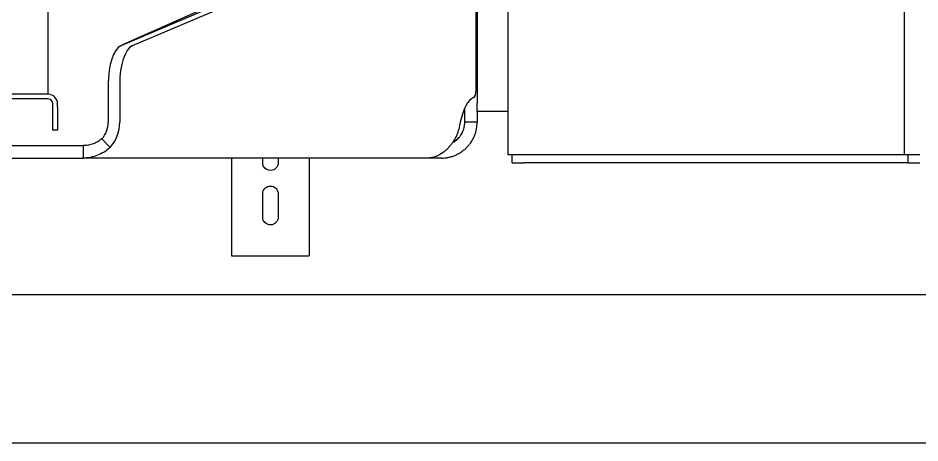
# Model space of a CAD drawing. Header units: millimetres. Extents: x 0 to 1189, y 0 to 841.
# Drawn here: x 129.95 to 168.64, y 472.55 to 490.77 of the extents above; entities that cross this region are included whole.
import ezdxf

# ---------------------------------------------------------------- set-up
doc = ezdxf.new("R2010")
doc.units = ezdxf.units.MM
doc.layers.add('1', color=7, linetype='CONTINUOUS', true_color=0xffffff)
doc.layers.add('2', color=7, linetype='CONTINUOUS', true_color=0xffffff)

msp = doc.modelspace()

# ---------------------------------------------------------------- linework, layer by layer
at = {"layer": '1', "color": 252, "linetype": 'Continuous'}
for p, q in [((139.11, 484.769), (139.11, 480.568)), ((140.443, 484.568), (140.443, 484.768)), ((141.11, 484.768), (141.11, 484.568)), ((142.443, 484.769), (142.443, 480.568)), ((140.443, 482.234), (140.443, 483.234)), ((141.11, 483.234), (141.11, 482.234)), ((139.11, 480.568), (139.443, 480.568)), ((139.443, 480.568), (142.11, 480.568)), ((142.11, 480.568), (142.443, 480.568))]:
    msp.add_line(p, q, dxfattribs=at)
at = {"layer": '1', "color": 152, "linetype": 'Continuous'}
msp.add_line((172.056, 478.901), (87.536, 478.901), dxfattribs=at)
at = {"layer": '1', "color": 251, "linetype": 'Continuous'}
msp.add_line((90.564, 472.551), (640.45, 472.551), dxfattribs=at)
at = {"layer": '1', "color": 252, "linetype": 'Continuous', "extrusion": (0, 0, -1)}
for centre, start, end in [((-140.777, 484.568), 180, 0), ((-140.777, 483.234), 360, 180), ((-140.777, 482.234), 180, 360)]:
    msp.add_arc(centre, 0.333, start, end, dxfattribs=at)
at = {"layer": '2', "color": 252, "linetype": 'Continuous'}
for p, q in [((146.31, 494.659), (134.351, 489.578)), ((145.817, 494.732), (134.461, 489.63)), ((146.346, 494.465), (134.844, 489.578)), ((149.603, 487.689), (149.603, 493.601)), ((149.643, 493.601), (149.643, 487.101)), ((150.977, 484.901), (150.977, 493.601)), ((167.977, 484.901), (167.977, 492.168)), ((133.816, 487.932), (133.816, 486.301)), ((134.309, 487.932), (134.309, 486.301)), ((131.243, 487.501), (128.529, 487.501)), ((131.243, 487.301), (128.529, 487.301)), ((131.443, 486.968), (131.443, 487.101)), ((131.443, 485.968), (131.443, 486.968)), ((131.643, 486.968), (131.643, 487.101)), ((131.643, 486.968), (131.643, 485.968)), ((149.11, 486.301), (149.11, 486.917)), ((149.643, 486.768), (149.643, 487.101)), ((150.977, 486.768), (149.643, 486.768)), ((149.643, 486.768), (149.643, 486.301)), ((131.643, 485.968), (131.443, 485.968)), ((106.643, 485.301), (132.746, 485.301)), ((132.746, 485.301), (132.746, 484.768)), ((133.546, 485.594), (133.894, 485.217)), ((151.643, 484.901), (150.977, 484.901)), ((151.143, 484.568), (151.143, 484.901)), ((167.643, 484.901), (151.643, 484.901)), ((167.977, 484.901), (167.643, 484.901)), ((168.643, 484.901), (167.977, 484.901)), ((168.143, 484.568), (168.143, 484.901)), ((106.643, 484.768), (132.746, 484.768)), ((147.503, 484.768), (132.746, 484.768)), ((148.11, 484.768), (147.503, 484.768)), ((151.143, 484.568), (151.643, 484.568)), ((167.643, 484.568), (151.643, 484.568)), ((168.143, 484.568), (167.643, 484.568)), ((168.143, 484.568), (168.643, 484.568))]:
    msp.add_line(p, q, dxfattribs=at)
at = {"layer": '2', "color": 11, "linetype": 'Continuous'}
msp.add_line((131.243, 487.501), (131.243, 492.095), dxfattribs=at)
at = {"layer": '2', "color": 252, "linetype": 'Continuous'}
for radius, start in [(0.4, 360), (0.2, 0)]:
    msp.add_arc((131.243, 487.101), radius, start, 90, dxfattribs=at)
for centre, major_axis, ratio, start_param, end_param in [((134.452, 487.932), (0, -1.667), 0.381607, 3.302345, 4.712389), ((134.945, 487.932), (0, 1.667), 0.381607, 0.160752, 1.570796), ((134.623, 487.999), (0, -1.667), 0.469387, 3.349442, 3.415629), ((149.476, 487.689), (0, 0.333), 0.381607, 3.278443, 4.712389), ((149.597, 485.377), (0, -2), 0.381607, 3.278443, 4.23235), ((132.892, 486.301), (0, 1), 0.924325, 3.926991, 4.712389), ((132.892, 486.301), (0, 1.533), 0.924325, 3.926991, 4.712389)]:
    msp.add_ellipse(centre, major_axis=major_axis, ratio=ratio, start_param=start_param, end_param=end_param, dxfattribs=at)
for points, knots in [([(148.92, 486.301), (148.906, 486.205), (148.885, 486.108), (148.843, 485.963), (148.827, 485.915), (148.801, 485.843), (148.791, 485.818), (148.772, 485.771), (148.762, 485.747), (148.709, 485.63), (148.66, 485.541), (148.576, 485.412), (148.547, 485.371), (148.485, 485.291), (148.452, 485.253), (148.386, 485.181), (148.351, 485.146), (148.297, 485.098), (148.279, 485.082), (148.242, 485.051), (148.223, 485.036), (148.129, 484.965), (148.051, 484.918), (147.952, 484.871), (147.932, 484.862), (147.892, 484.845), (147.871, 484.837), (147.811, 484.816), (147.772, 484.804), (147.654, 484.777), (147.577, 484.768), (147.503, 484.768)], [0, 0, 0, 0, 0.125, 0.125, 0.1875, 0.1875, 0.21875, 0.21875, 0.25, 0.25, 0.375, 0.375, 0.4375, 0.4375, 0.5, 0.5, 0.5625, 0.5625, 0.59375, 0.59375, 0.625, 0.625, 0.75, 0.75, 0.78125, 0.78125, 0.8125, 0.8125, 0.875, 0.875, 1, 1, 1, 1]), ([(148.11, 484.768), (148.158, 484.768), (148.206, 484.77), (148.303, 484.779), (148.351, 484.786), (148.448, 484.804), (148.496, 484.816), (148.568, 484.837), (148.592, 484.845), (148.64, 484.862), (148.664, 484.871), (148.734, 484.899), (148.78, 484.921), (148.869, 484.968), (148.913, 484.994), (148.977, 485.036), (148.998, 485.051), (149.04, 485.081), (149.06, 485.097), (149.12, 485.146), (149.158, 485.18), (149.23, 485.253), (149.265, 485.291), (149.313, 485.35), (149.329, 485.371), (149.352, 485.402), (149.36, 485.412), (149.374, 485.433), (149.382, 485.444), (149.417, 485.498), (149.443, 485.541), (149.49, 485.631), (149.512, 485.677), (149.54, 485.747), (149.549, 485.771), (149.566, 485.819), (149.574, 485.843), (149.595, 485.915), (149.607, 485.963), (149.625, 486.06), (149.632, 486.108), (149.641, 486.204), (149.643, 486.253), (149.643, 486.301)], [0, 0, 0, 0, 0.0625, 0.0625, 0.125, 0.125, 0.1875, 0.1875, 0.21875, 0.21875, 0.25, 0.25, 0.3125, 0.3125, 0.375, 0.375, 0.40625, 0.40625, 0.4375, 0.4375, 0.5, 0.5, 0.5625, 0.5625, 0.59375, 0.59375, 0.609375, 0.609375, 0.625, 0.625, 0.6875, 0.6875, 0.75, 0.75, 0.78125, 0.78125, 0.8125, 0.8125, 0.875, 0.875, 0.9375, 0.9375, 1, 1, 1, 1]), ([(148.587, 485.422), (148.61, 485.435), (148.633, 485.448), (148.663, 485.468), (148.67, 485.472), (148.684, 485.482), (148.692, 485.487), (148.712, 485.503), (148.726, 485.513), (148.766, 485.545), (148.792, 485.568), (148.84, 485.617), (148.863, 485.642), (148.896, 485.683), (148.907, 485.696), (148.927, 485.724), (148.937, 485.738), (148.965, 485.781), (148.982, 485.81), (149.005, 485.855), (149.013, 485.87), (149.027, 485.901), (149.033, 485.916), (149.052, 485.963), (149.062, 485.994), (149.08, 486.056), (149.087, 486.087), (149.096, 486.133), (149.099, 486.149), (149.103, 486.18), (149.105, 486.195), (149.109, 486.241), (149.11, 486.271), (149.11, 486.301)], [0, 0, 0, 0, 0.073409, 0.073409, 0.096574, 0.096574, 0.119739, 0.119739, 0.166068, 0.166068, 0.258727, 0.258727, 0.351387, 0.351387, 0.397716, 0.397716, 0.444046, 0.444046, 0.536705, 0.536705, 0.583034, 0.583034, 0.629364, 0.629364, 0.722023, 0.722023, 0.814682, 0.814682, 0.861011, 0.861011, 0.907341, 0.907341, 1, 1, 1, 1]), ([(133.546, 485.594), (133.491, 485.547), (133.432, 485.506), (133.307, 485.433), (133.241, 485.402), (133.105, 485.352), (133.035, 485.333), (132.892, 485.307), (132.819, 485.301), (132.746, 485.301)], [0, 0, 0, 0, 0.25, 0.25, 0.5, 0.5, 0.75, 0.75, 1, 1, 1, 1]), ([(133.894, 485.217), (133.816, 485.146), (133.732, 485.082), (133.554, 484.97), (133.459, 484.923), (133.264, 484.846), (133.162, 484.817), (132.956, 484.777), (132.851, 484.768), (132.746, 484.768)], [0, 0, 0, 0, 0.25, 0.25, 0.5, 0.5, 0.75, 0.75, 1, 1, 1, 1])]:
    msp.add_open_spline(points, degree=3, knots=knots, dxfattribs=at)
for points in [[(149.286, 486.301), (149.11, 486.301)], [(149.643, 486.301), (149.286, 486.301)]]:
    msp.add_open_spline(points, degree=1, dxfattribs=at)

doc.saveas('drawing.dxf')
